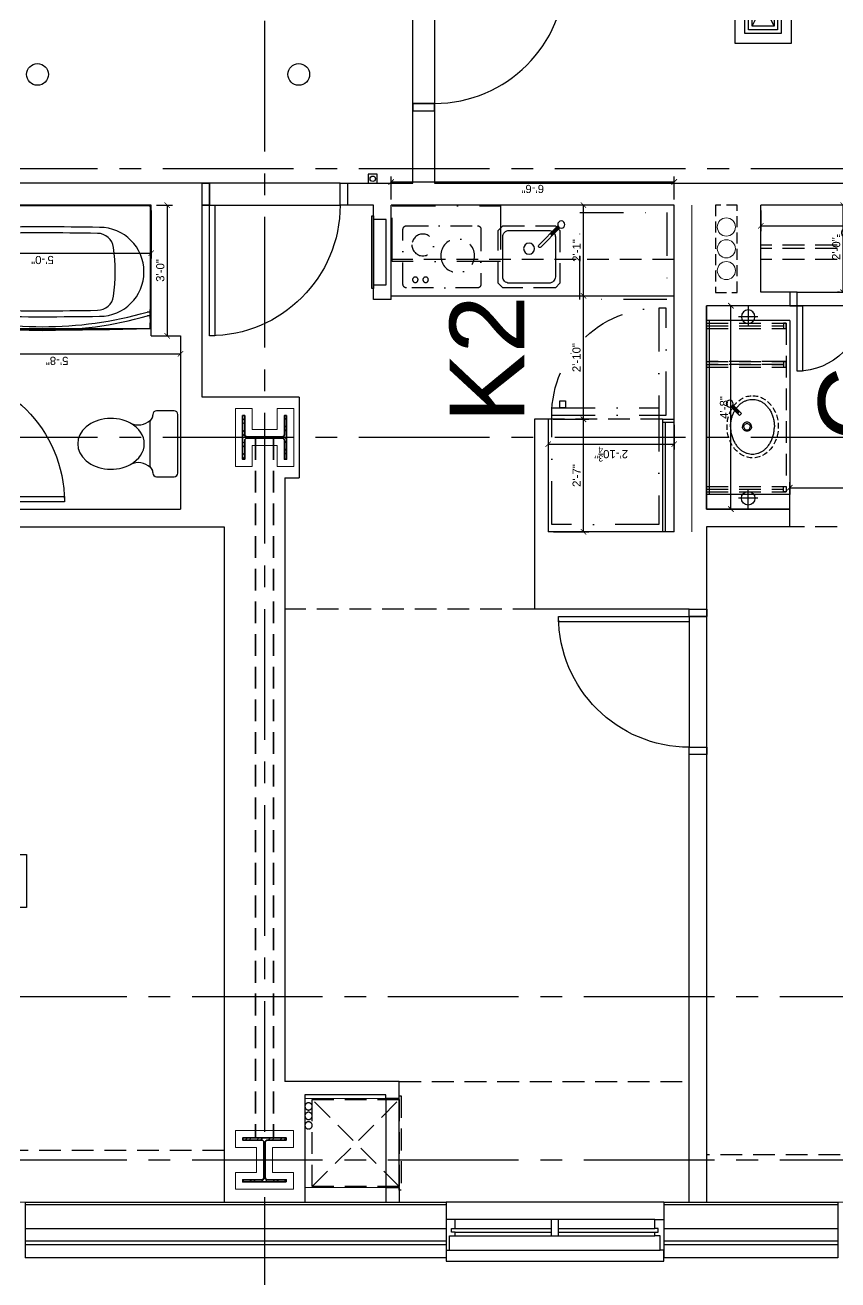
# Model space of a CAD drawing. Header units: inches. Extents: x 24000 to 28048, y 0 to 3165.
# Drawn here: x 27368 to 27592, y 811.2 to 1156.8 of the extents above; entities that cross this region are included whole.
import ezdxf
from ezdxf.enums import TextEntityAlignment as Align
from ezdxf.xclip import XClip

# ---------------------------------------------------------------- set-up
doc = ezdxf.new("R2010")
doc.units = ezdxf.units.IN
doc.header["$LTSCALE"] = 48
doc.header["$MEASUREMENT"] = 0
doc.header["$XCLIPFRAME"] = 0
for name, pattern in [('CENTER2', [1.125, 0.75, -0.125, 0.125, -0.125]), ('DASHDOT2', [0.5, 0.25, -0.125, 0, -0.125]), ('HIDDEN', [0.375, 0.25, -0.125]), ('HIDDEN2', [0.1875, 0.125, -0.0625])]:
    doc.linetypes.add(name, pattern=pattern)
for name, color, linetype in [('_0_Objects', 8, 'Continuous'), ('A-Clng Mtd Light Fixture', 8, 'Continuous'), ('A-Door', 8, 'Continuous'), ('A-Door-Head', 8, 'Continuous'), ('A-Eqpm', 8, 'Continuous'), ('A-Eqpm-NIC', 8, 'DASHDOT2'), ('A-Flor-Case', 8, 'Continuous'), ('A-Flor-Case-Hidden', 8, 'HIDDEN2'), ('A-Flor-Outline', 8, 'Continuous'), ('A-Flor-Ovhd', 8, 'HIDDEN2'), ('A-Flor-Pfix', 8, 'Continuous'), ('A-Flor-Soffit', 8, 'HIDDEN2'), ('A-Flor-Spcl', 8, 'Continuous'), ('A-Flor-Wall Mtd Fixture', 8, 'Continuous'), ('A-Glaz', 8, 'Continuous'), ('A-Glaz-Sill', 8, 'Continuous'), ('A-Grid(3-32)', 8, 'CENTER2'), ('A-HVAC', 8, 'HIDDEN2'), ('A-Tag-Rm(3-32)', 8, 'Continuous'), ('A-Wall-Full', 8, 'Continuous'), ('A-Wall-Hatch', 8, 'Continuous')]:
    doc.layers.add(name, color=color, linetype=linetype)
for name, color, linetype, lineweight in [('A-Detl-Hatch', 8, 'Continuous', 18), ('S-Detl-Hatch', 8, 'Continuous', 18), ('S-Detl-Wide', 8, 'Continuous', 35)]:
    doc.layers.add(name, color=color, linetype=linetype, lineweight=lineweight)
doc.layers.add('G-Anno-Nplt', color=8, linetype='Continuous', lineweight=18, plot=False)
doc.layers.add('G-Anno-View', color=8, linetype='Continuous', lineweight=18, plot=False)
doc.styles.add('G1DIM', font='arial.ttf')
doc.styles.get("Standard").update_dxf_attribs({"font": 'arial.ttf'})
doc.dimstyles.new('Aec-Arch-I-96', dxfattribs={"dimscale": 96, "dimtxt": 0.09375, "dimasz": 0.0625, "dimexe": 0.0625, "dimexo": 0.0625, "dimgap": 0.03125, "dimtad": 1, "dimdec": 3, "dimzin": 3, "dimdsep": 46, "dimlunit": 4, "dimtxsty": 'G1DIM', "dimblk": 'ARCHTICK', "dimcen": 0.09375, "dimclrd": 256, "dimclre": 256, "dimclrt": 256, "dimazin": 2, "dimtfac": 0.75, "dimtdec": 3, "dimtix": 1, "dimtmove": 2, "dimatfit": 2, "dimldrblk": 'OPEN90', "dimfxl": 0.0625, "dimtolj": 1, "dimtzin": 0, "dimarcsym": 0})

# ---------------------------------------------------------------- blocks, each defined once
blk = doc.blocks.new('EXTERIOR WINDOW')
at = {"layer": 'A-Glaz'}
for p, q in [((3829.83, -10349.67), (3856.33, -10349.67)), ((3829.83, -10350.67), (3856.33, -10350.67)), ((3858.33, -10349.67), (3884.83, -10349.67)), ((3858.33, -10350.67), (3884.83, -10350.67)), ((3829.83, -10351.67), (3884.83, -10351.67))]:
    blk.add_line(p, q, dxfattribs=at)
for points in [[(3829.83, -10349.67), (3829.83, -10347.17), (3827.33, -10347.17), (3827.33, -10355.67), (3828.33, -10355.67), (3828.33, -10351.67), (3829.83, -10351.67), (3829.83, -10350.67), (3828.83, -10350.67), (3828.83, -10349.67), (3829.83, -10349.67)], [(3884.83, -10349.67), (3884.83, -10347.17), (3887.33, -10347.17), (3887.33, -10355.67), (3886.33, -10355.67), (3886.33, -10351.67), (3884.83, -10351.67), (3884.83, -10350.67), (3885.83, -10350.67), (3885.83, -10349.67), (3884.83, -10349.67)]]:
    blk.add_lwpolyline(points, dxfattribs=at)
blk.add_lwpolyline([(3858.33, -10347.17), (3856.33, -10347.17), (3856.33, -10351.67), (3858.33, -10351.67)], close=True, dxfattribs=at)
at = {"layer": 'A-Glaz-Sill'}
for p, q in [((3887.33, -10342.42), (3827.33, -10342.42)), ((3884.83, -10347.17), (3829.83, -10347.17)), ((3828.33, -10355.67), (3886.33, -10355.67))]:
    blk.add_line(p, q, dxfattribs=at)
blk.add_lwpolyline([(3827.33, -10355.67), (3827.33, -10358.67), (3887.33, -10358.67), (3887.33, -10355.67)], dxfattribs=at)
blk = doc.blocks.new('4TH FLOOR CORE & SHELL')
at = {"layer": 'A-Wall-Full'}
for p, q in [((5352.5, -15209.36), (5352.5, -15224.73)), ((5352.5, -15209.38), (5468.5, -15209.38)), ((5468.5, -15209.38), (5468.5, -15224.75)), ((5528.5, -15209.38), (5528.5, -15224.75)), ((5528.5, -15209.38), (5576.5, -15209.38)), ((5576.5, -15209.38), (5576.5, -15224.75)), ((5468.5, -15224.75), (5352.5, -15224.75)), ((5576.5, -15224.75), (5528.5, -15224.75))]:
    blk.add_line(p, q, dxfattribs=at)
at = {"layer": 'A-Wall-Hatch'}
for p, q in [((5352.5, -15210), (5468.5, -15210)), ((5528.5, -15210), (5576.5, -15210)), ((5352.5, -15216.62), (5468.5, -15216.62)), ((5528.5, -15216.62), (5576.5, -15216.62)), ((5468.5, -15220.13), (5352.5, -15220.13)), ((5468.5, -15221.12), (5352.5, -15221.12)), ((5576.5, -15220.13), (5528.5, -15220.13)), ((5576.5, -15221.12), (5528.5, -15221.12))]:
    blk.add_line(p, q, dxfattribs=at)
blk.add_blockref('EXTERIOR WINDOW', (1641.17, -4866.95))
blk = doc.blocks.new('*U10')
at = {"layer": 'A-Detl-Hatch'}
h = blk.add_hatch(dxfattribs=at)
h.set_pattern_fill('ANSI32', color=256, scale=6, style=0)
h.set_pattern_definition([(45, (0, -6.06), (-1.591, 1.591), []), (45, (1.0607, -6.06), (-1.591, 1.591), [])])
edge = h.paths.add_edge_path()
edge.add_line((6, -12.12), (6, -11.515))
edge.add_line((6, -11.515), (0.795, -11.515))
edge.add_arc((0.795, -10.915), 0.6, 180, 270, ccw=False)
edge.add_line((0.195, -10.915), (0.195, -1.205))
edge.add_arc((0.795, -1.205), 0.6, 90, 180, ccw=False)
edge.add_line((0.795, -0.605), (6, -0.605))
edge.add_line((6, -0.605), (6, 0))
edge.add_line((6, 0), (-6, 0))
edge.add_line((-6, 0), (-6, -0.605))
edge.add_line((-6, -0.605), (-0.795, -0.605))
edge.add_arc((-0.795, -1.205), 0.6, 0, 90, ccw=False)
edge.add_line((-0.195, -1.205), (-0.195, -10.915))
edge.add_arc((-0.795, -10.915), 0.6, 270, 360, ccw=False)
edge.add_line((-0.795, -11.515), (-6, -11.515))
edge.add_line((-6, -11.515), (-6, -12.12))
edge.add_line((-6, -12.12), (6, -12.12))
at = {"linetype": 'ByBlock'}
blk.add_lwpolyline([(6, -12.12), (6, -11.515), (0.795, -11.515, -0.4142136), (0.195, -10.915), (0.195, -1.205, -0.4142136), (0.795, -0.605), (6, -0.605), (6, 0), (-6, 0), (-6, -0.605), (-0.795, -0.605, -0.4142136), (-0.195, -1.205), (-0.195, -10.915, -0.4142136), (-0.795, -11.515), (-6, -11.515), (-6, -12.12)], format="xyb", close=True, dxfattribs=at)
blk = doc.blocks.new('W12X65')
at = {"layer": 'S-Detl-Hatch'}
blk.add_lwpolyline([(13860.59, -7310.28), (13860.59, -7305.67), (13854.79, -7305.67), (13854.79, -7298.76), (13860.59, -7298.76), (13860.59, -7294.16), (13844.59, -7294.16), (13844.59, -7298.76), (13850.4, -7298.76), (13850.4, -7305.67), (13844.59, -7305.67), (13844.59, -7310.28)], close=True, dxfattribs=at)
at = {"layer": 'S-Detl-Wide'}
blk.add_blockref('*U10', (13852.59, -7296.16), dxfattribs=at)
blk = doc.blocks.new('4TH FLOOR - STRUCTURAL GRID')
at = {"layer": 'A-Grid(3-32)'}
for p, q in [((5418.5, -13426.01), (5418.5, -15409.77)), ((5912.5, -14924.75), (2104.5, -14924.75)), ((5912.5, -14998.75), (2104.5, -14998.75)), ((2104.5, -15152.75), (5912.5, -15152.75)), ((2104.5, -15197.75), (5912.5, -15197.75))]:
    blk.add_line(p, q, dxfattribs=at)
at = {"layer": 'S-Detl-Wide', "linetype": 'HIDDEN2'}
for p, q in [((5416, -14998.94), (5416, -15191.69)), ((5421, -14998.94), (5421, -15191.69))]:
    blk.add_line(p, q, dxfattribs=at)
at = {"rotation": 90}
blk.add_blockref('W12X65', (-1883.72, -28851.34), dxfattribs=at)
blk.add_blockref('W12X65', (-8434.1, -7895.53))
blk = doc.blocks.new('36in door')
blk.add_lwpolyline([(-1.5, -36), (0, -36), (0, 0), (-1.5, 0)], close=True)
blk.add_arc((0, 0), 36, 180, 270)
blk = doc.blocks.new('HVAC UNIT NICHE')
at = {"layer": 'A-Door-Head'}
blk.add_lwpolyline([(4, 0), (28.5, 0), (28.5, -3.75), (4, -3.75)], close=True, dxfattribs=at)
at = {"layer": 'A-HVAC'}
for p, q in [((4.25, 0), (28.25, -24)), ((4.25, -24), (28.25, 0))]:
    blk.add_line(p, q, dxfattribs=at)
for points in [[(3.25, 0), (29.25, 0), (29.25, 0.5), (3.25, 0.5)], [(4.25, -24), (28.25, -24), (28.25, 0), (4.25, 0)]]:
    blk.add_lwpolyline(points, close=True, dxfattribs=at)
for centre in [(21.13, -25), (23.75, -25), (26.36, -25)]:
    blk.add_circle(centre, 1, dxfattribs=at)
at = {"layer": 'A-Wall-Full'}
for p, q in [((4, 0), (0, 0)), ((4, -3.75), (4, 0)), ((28.5, 0), (33.25, 0)), ((28.5, -3.75), (28.5, 0)), ((33.25, 0), (33.25, -26)), ((4, -3.75), (0, -3.75)), ((28.5, -3.75), (29.5, -3.75)), ((29.5, -3.75), (29.5, -26))]:
    blk.add_line(p, q, dxfattribs=at)
at = {"layer": 'G-Anno-Nplt'}
blk.add_lwpolyline([(4, 0), (4, -26), (28.5, -26), (28.5, 0)], close=True, dxfattribs=at)
blk = doc.blocks.new('refrigerator')
blk.add_line((-30.125, 0), (-30.125, -29.5))
for points in [[(-32.125, -29.5), (0, -29.5), (0, 0), (-32.125, 0)], [(-34.125, -3.75), (-32.125, -3.75), (-32.125, -2.25), (-34.125, -2.25)], [(-59.625, -31.5), (-59.625, -29.5), (-30.125, -29.5), (-30.125, -31.5)]]:
    blk.add_lwpolyline(points, close=True)
blk.add_arc((-30.125, -29.5), 29.5, 90, 183.88744)
blk = doc.blocks.new('kitchen faucet')
for p, q in [((0.93, 0.38), (8.38, 0.38)), ((1, 0.12), (4, 0.12)), ((4, -0.12), (4, 0.12)), ((0.93, -0.38), (8.38, -0.38)), ((1, -0.12), (4, -0.12))]:
    blk.add_line(p, q)
blk.add_circle((0, 0), 1)
blk.add_arc((8.38, 0), 0.375, 270, 90)
blk = doc.blocks.new('kitchen sink')
blk.add_lwpolyline([(-14.94, -6.97, 0.143329), (-14, -7.25), (-3, -7.25, 0.414214), (-1.25, -5.5), (-1.25, 5.5, 0.414214), (-3, 7.25), (-14, 7.25, 0.414214), (-15.75, 5.5), (-15.75, -5.5, 0.143329), (-15.47, -6.44, 0.143329)], format="xyb")
blk.add_circle((-10.75, 0), 1.5)
at = {"layer": 'A-Flor-Case-Hidden'}
for p, q in [((-15.75, 8.5), (-17, 7.25)), ((-1.25, 8.5), (0, 7.25)), ((-16.64, -7.61), (-17, -7.25)), ((-15.75, -8.5), (-16.11, -8.14)), ((-1.25, -8.5), (0, -7.25))]:
    blk.add_line(p, q, dxfattribs=at)
for points in [[(-17, 7.25), (-17, -7.25)], [(-1.25, 8.5), (-15.75, 8.5)], [(0, -7.25), (0, 7.25)], [(-15.75, -8.5), (-1.25, -8.5)]]:
    blk.add_lwpolyline(points, dxfattribs=at)
at = {"rotation": 45.00000000000001}
blk.add_blockref('kitchen faucet', (-17.38, -8.88), dxfattribs=at)
blk = doc.blocks.new('cooktop')
at = {"ltscale": 0.5}
blk.add_lwpolyline([(-7.56, -21.5), (7.56, -21.5, 0.414214), (8.56, -20.5), (8.56, -1, 0.414214), (7.56, 0), (-7.56, 0, 0.414214), (-8.56, -1), (-8.56, -20.5, 0.414214)], format="xyb", close=True, dxfattribs=at)
for centre, radius in [((-3.27, -5.47), 3), ((6.32, -3.4), 0.75), ((6.32, -6.24), 0.75), ((-0.31, -15.05), 4.66)]:
    blk.add_circle(centre, radius, dxfattribs=at)
blk = doc.blocks.new('_ArchTick')
at = {"linetype": 'ByBlock', "const_width": 0.15}
blk.add_lwpolyline([(-0.5, -0.5), (0.5, 0.5)], dxfattribs=at)
blk = doc.blocks.new('*D115')
at = {"layer": 'Defpoints', "transparency": 16777216}
for p in [(-90, 34.75), (-59, 34.87), (-59, 25.02)]:
    blk.add_point(p, dxfattribs=at)
at = {"layer": 'G-Anno-Nplt', "lineweight": -2, "transparency": 16777216}
for p, q in [((-90, 33.25), (-90, 23.52)), ((-59, 33.37), (-59, 23.52)), ((-90, 25.02), (-59, 25.02))]:
    blk.add_line(p, q, dxfattribs=at)
at = {"layer": 'G-Anno-Nplt', "lineweight": -2, "transparency": 16777216, "xscale": 1.5, "yscale": 1.5, "zscale": 1.5, "rotation": 180}
blk.add_blockref('_ArchTick', (-90, 25.02), dxfattribs=at)
at = {"layer": 'G-Anno-Nplt', "lineweight": -2, "transparency": 16777216, "xscale": 1.5, "yscale": 1.5, "zscale": 1.5}
blk.add_blockref('_ArchTick', (-59, 25.02), dxfattribs=at)
at = {"layer": 'G-Anno-Nplt', "transparency": 16777216, "insert": (-74.5, 26.9), "char_height": 2.25, "attachment_point": 5, "style": 'G1DIM'}
blk.add_mtext('\\A1;2\'-7"', dxfattribs=at)
blk = doc.blocks.new('_Open90')
at = {"linetype": 'ByBlock', "lineweight": -2}
for p, q in [((0, 0), (-1, 0)), ((-0.5, 0.5), (0, 0)), ((0, 0), (-0.5, -0.5))]:
    blk.add_line(p, q, dxfattribs=at)
blk = doc.blocks.new('*D116')
at = {"layer": 'Defpoints', "transparency": 16777216}
for p in [(-59, 34.75), (-25, 34.75), (-25, 25.02)]:
    blk.add_point(p, dxfattribs=at)
at = {"layer": 'G-Anno-Nplt', "lineweight": -2, "transparency": 16777216}
for p, q in [((-59, 33.25), (-59, 23.52)), ((-25, 33.25), (-25, 23.52)), ((-59, 25.02), (-25, 25.02))]:
    blk.add_line(p, q, dxfattribs=at)
at = {"layer": 'G-Anno-Nplt', "lineweight": -2, "transparency": 16777216, "xscale": 1.5, "yscale": 1.5, "zscale": 1.5, "rotation": 180}
blk.add_blockref('_ArchTick', (-59, 25.02), dxfattribs=at)
at = {"layer": 'G-Anno-Nplt', "lineweight": -2, "transparency": 16777216, "xscale": 1.5, "yscale": 1.5, "zscale": 1.5}
blk.add_blockref('_ArchTick', (-25, 25.02), dxfattribs=at)
at = {"layer": 'G-Anno-Nplt', "transparency": 16777216, "insert": (-42, 26.92), "char_height": 2.25, "attachment_point": 5, "style": 'G1DIM'}
blk.add_mtext('\\A1;2\'-10"', dxfattribs=at)
blk = doc.blocks.new('*D117')
at = {"layer": 'Defpoints', "transparency": 16777216}
for p in [(-59, 34.75), (-65.84, 0), (-59, 0)]:
    blk.add_point(p, dxfattribs=at)
at = {"layer": 'G-Anno-Nplt', "lineweight": -2, "transparency": 16777216}
for p, q in [((-60.5, 34.75), (-67.34, 34.75)), ((-65.84, 34.75), (-65.84, 0)), ((-60.5, 0), (-67.34, 0))]:
    blk.add_line(p, q, dxfattribs=at)
at = {"layer": 'G-Anno-Nplt', "lineweight": -2, "transparency": 16777216, "xscale": 1.5, "yscale": 1.5, "zscale": 1.5}
for p, rotation in [((-65.84, 34.75), 90), ((-65.84, 0), 270)]:
    blk.add_blockref('_ArchTick', p, dxfattribs=dict(at, rotation=rotation))
at = {"layer": 'G-Anno-Nplt', "transparency": 16777216, "insert": (-68.6, 17.37), "char_height": 2.25, "attachment_point": 5, "rotation": 90, "style": 'G1DIM'}
blk.add_mtext('\\A1;2\'-10{\\H0.750000x;\\S3/4;}"', dxfattribs=at)
blk = doc.blocks.new('*D118')
at = {"layer": 'Defpoints', "transparency": 16777216}
for p in [(-25, 25.02), (0, 25.02), (0, 25.02)]:
    blk.add_point(p, dxfattribs=at)
at = {"layer": 'G-Anno-Nplt', "lineweight": -2, "transparency": 16777216}
blk.add_line((-25, 25.02), (0, 25.02), dxfattribs=at)
at = {"layer": 'G-Anno-Nplt', "lineweight": -2, "transparency": 16777216, "xscale": 1.5, "yscale": 1.5, "zscale": 1.5, "rotation": 180}
blk.add_blockref('_ArchTick', (-25, 25.02), dxfattribs=at)
at = {"layer": 'G-Anno-Nplt', "lineweight": -2, "transparency": 16777216, "xscale": 1.5, "yscale": 1.5, "zscale": 1.5}
blk.add_blockref('_ArchTick', (0, 25.02), dxfattribs=at)
at = {"layer": 'G-Anno-Nplt', "transparency": 16777216, "insert": (-12.5, 26.9), "char_height": 2.25, "attachment_point": 5, "style": 'G1DIM'}
blk.add_mtext('\\A1;2\'-1"', dxfattribs=at)
blk = doc.blocks.new('*D119')
at = {"layer": 'Defpoints', "transparency": 16777216}
for p in [(0, 78), (0, 0), (6.36, 0)]:
    blk.add_point(p, dxfattribs=at)
at = {"layer": 'G-Anno-Nplt', "lineweight": -2, "transparency": 16777216}
for p, q in [((1.5, 78), (7.86, 78)), ((6.36, 78), (6.36, 0)), ((1.5, 0), (7.86, 0))]:
    blk.add_line(p, q, dxfattribs=at)
at = {"layer": 'G-Anno-Nplt', "lineweight": -2, "transparency": 16777216, "xscale": 1.5, "yscale": 1.5, "zscale": 1.5}
for p, rotation in [((6.36, 78), 90), ((6.36, 0), 270)]:
    blk.add_blockref('_ArchTick', p, dxfattribs=dict(at, rotation=rotation))
at = {"layer": 'G-Anno-Nplt', "transparency": 16777216, "insert": (4.46, 39), "char_height": 2.25, "attachment_point": 5, "rotation": 90, "style": 'G1DIM'}
blk.add_mtext('\\A1;6\'-6"', dxfattribs=at)
blk = doc.blocks.new('shower head')
for p, q in [((0.5, 0.25), (4.48, 0.25)), ((6.04, 1.5), (4.5, 1.5)), ((0.5, -0.25), (4.48, -0.25)), ((6.02, -1.5), (4.49, -1.5))]:
    blk.add_line(p, q)
blk.add_lwpolyline([(0, -1.12), (0.5, -1.12), (0.5, 1.12), (0, 1.12)], close=True)
at = {"extrusion": (0, 0, -1)}
for centre, start_param, end_param in [((4.5, 0), 4.878708, 10.826996), ((6.02, 0), 6.265998, 9.430839)]:
    blk.add_ellipse(centre, major_axis=(0, 1.5), ratio=0.483735, start_param=start_param, end_param=end_param, dxfattribs=at)
blk.add_open_spline([(4.48, 0.25), (4.49, 0.2), (4.49, 0.16), (4.49, 0.11), (4.5, 0.04), (4.5, -0.04), (4.49, -0.11), (4.49, -0.16), (4.49, -0.21), (4.48, -0.25)], degree=3, knots=[7.6339989, 7.6339989, 7.6339989, 7.6339989, 7.7552894, 7.7552894, 7.7552894, 7.9540134, 7.9540134, 7.9540134, 8.074038, 8.074038, 8.074038, 8.074038])
blk = doc.blocks.new('shower curtain rod')
for p, q in [((-59.75, 0), (-60, 0)), ((-59.75, -2.5), (-59.75, 0)), ((-0.25, 0), (0, 0)), ((-0.25, -2.5), (-0.25, 0)), ((-59.75, -2.5), (-60, -2.5)), ((-59.75, -0.75), (-58.86, -0.75)), ((-59.75, -1.75), (-59, -1.75)), ((-0.25, -0.75), (-1.14, -0.75)), ((-0.25, -1.75), (-1, -1.75)), ((-0.25, -2.5), (0, -2.5))]:
    blk.add_line(p, q)
for centre, radius, start, end in [((-30, 101.37), 107.12, 254.2934, 285.7066), ((-30, 101.34), 106.09, 254.2167, 285.7833)]:
    blk.add_arc(centre, radius, start, end)
blk = doc.blocks.new('tub plan')
for p, q in [((0.12, -32.25), (0.12, -0.31)), ((59.44, -0.12), (0.31, -0.12)), ((59.63, -32.25), (59.63, -0.31)), ((2.25, -16.5), (2.25, -20)), ((-0.07, -33.87), (59.81, -33.87)), ((0.19, -33.86), (0.19, -32.36)), ((59.56, -33.86), (59.56, -32.36))]:
    blk.add_line(p, q)
blk.add_circle((7.62, -18.25), 1.09)
for centre, radius, start, end in [((0.31, -0.31), 0.188, 90, 180), ((59.44, -0.31), 0.188, 0, 90), ((14.37, -18.25), 12.25, 90, 171.7868), ((30, -982.48), 976.6, 89.08325, 90.91675), ((45.62, -18.25), 12.25, 270, 90), ((14.5, -18.25), 10.59, 90, 180), ((29.77, -940.73), 933.2, 89.06218, 90.93782), ((45.05, -12.16), 4.5, 8.0478, 90), ((1.97, -18.25), 48, 351.9522, 8.0478), ((14.37, -18.25), 12.25, 188.2132, 270), ((14.5, -18.25), 10.59, 180, 270), ((45.05, -24.34), 4.5, 270, 351.9522), ((30, 945.98), 976.6, 269.08325, 270.91675), ((29.77, 904.23), 933.2, 269.06218, 270.93782), ((0.25, -32.25), 0.13, 180, 241.143), ((0.25, -33.69), 0.13, 246.6399, 270), ((29.87, 1136.13), 1170.38, 268.54955, 271.45045), ((59.5, -32.25), 0.13, 298.857, 0), ((59.81, -33.81), 0.06, 270, 0)]:
    blk.add_arc(centre, radius, start, end)
at = {"layer": 'A-Flor-Pfix'}
blk.add_blockref('shower head', (-0.07, -18.25), dxfattribs=at)
at = {"layer": 'A-Flor-Spcl'}
blk.add_blockref('shower curtain rod', (59.87, -28.62), dxfattribs=at)
blk = doc.blocks.new('Toiliet American Std Cadet Pro')
for p, q in [((0, 8.06), (0, -8.06)), ((5.84, 9.06), (1, 9.06)), ((6.84, 7.9), (6.84, 8.06)), ((7.53, 6.52), (7, 7.36)), ((7.69, -5.98), (7.69, 5.98)), ((7, -7.36), (7.53, -6.52)), ((1, -9.06), (5.84, -9.06)), ((6.84, -8.06), (6.84, -7.9))]:
    blk.add_line(p, q)
for centre, radius, start, end in [((1, 8.06), 1, 90, 180), ((5.84, 8.06), 1, 0, 90), ((7.84, 7.9), 1, 180, 212.4157), ((6.69, 5.98), 1, 0, 32.4157), ((10.89, 10.1), 4.91, 226.8784, 295.5831), ((10.89, -10.1), 4.91, 64.417, 133.1217), ((6.69, -5.98), 1, 327.5844, 0), ((1, -8.06), 1, 180, 270), ((5.84, -8.06), 1, 270, 0), ((7.84, -7.9), 1, 147.5844, 180)]:
    blk.add_arc(centre, radius, start, end)
for start_param, end_param in [(4.086017, 8.480354), (2.197169, 4.086017)]:
    blk.add_ellipse((18.39, 0), major_axis=(9.17, 0), ratio=0.762999, start_param=start_param, end_param=end_param)
blk = doc.blocks.new('wall sconce')
for p, q in [((-1, 0), (4.625, 0)), ((2, -2.625), (2, 2.625))]:
    blk.add_line(p, q)
blk.add_circle((2, 0), 1.875)
blk = doc.blocks.new('sink1915rear')
for p, q in [((-6, -4.54), (-3.61, -6.94)), ((-5.78, -4.41), (-3.96, -6.23)), ((-5.6, -4.24), (-3.78, -6.05)), ((-5.47, -4.01), (-3.08, -6.41)), ((-3.96, -6.23), (-3.78, -6.05)), ((-3.61, -6.94), (-3.08, -6.41))]:
    blk.add_line(p, q)
blk.add_circle((-6.35, -3.67), 0.938)
for points, knots in [([(-5.07, -5.48), (-5.16, -5.54), (-5.5, -5.8), (-6.03, -6.29), (-6.6, -6.99), (-7.03, -7.71), (-7.32, -8.45), (-7.5, -9.2), (-7.56, -9.95), (-7.5, -10.7), (-7.32, -11.45), (-7.03, -12.19), (-6.6, -12.91), (-6.03, -13.61), (-5.33, -14.26), (-4.48, -14.84), (-3.5, -15.33), (-2.41, -15.7), (-1.23, -15.95), (-0.41, -15.98), (0, -15.99)], [5.387657, 5.387657, 5.387657, 5.387657, 5.72094, 6.671915, 7.55893, 8.391939, 9.182354, 9.943851, 10.690053, 11.436458, 12.198524, 12.989815, 13.823917, 14.712127, 15.664288, 16.687236, 17.780855, 18.938437, 20.147416, 21.38303, 21.38303, 21.38303, 21.38303]), ([(0, -3.91), (-0.41, -3.93), (-1.23, -3.96), (-2.41, -4.2), (-3.48, -4.57), (-4.13, -4.89), (-4.43, -5.06)], [0, 0, 0, 0, 1.238365, 2.448444, 3.606048, 4.621257, 4.621257, 4.621257, 4.621257])]:
    blk.add_open_spline(points, degree=3, knots=knots)
for points in [[(0, -3.91), (1.24, -3.99), (2.42, -4.23), (3.52, -4.61), (4.49, -5.1), (5.33, -5.68), (6.03, -6.32), (6.59, -7.01), (7.01, -7.73), (7.31, -8.46), (7.48, -9.21), (7.54, -9.95), (7.48, -10.69), (7.31, -11.44), (7.01, -12.17), (6.59, -12.89), (6.03, -13.58), (5.33, -14.22), (4.49, -14.81), (3.51, -15.3), (2.42, -15.67), (1.23, -15.91), (0, -15.99)], [(0, -9.7), (-0.48, -9.61), (-0.88, -9.34), (-1.15, -8.93), (-1.25, -8.45), (-1.15, -7.97), (-0.88, -7.57), (-0.48, -7.3), (0, -7.2)], [(0, -7.58), (-0.33, -7.64), (-0.62, -7.83), (-0.81, -8.12), (-0.87, -8.45), (-0.81, -8.79), (-0.62, -9.07), (-0.33, -9.26), (0, -9.33)], [(0, -9.7), (0.48, -9.61), (0.88, -9.34), (1.15, -8.93), (1.25, -8.45), (1.15, -7.97), (0.88, -7.57), (0.48, -7.3), (0, -7.2)], [(0, -7.58), (0.33, -7.64), (0.62, -7.83), (0.81, -8.12), (0.88, -8.45), (0.81, -8.79), (0.62, -9.07), (0.33, -9.26), (0, -9.33)]]:
    blk.add_spline(points, degree=3)
at = {"layer": 'A-Flor-Case-Hidden', "linetype": 'HIDDEN2', "ltscale": 0.25, "extrusion": (0, 0, -1)}
blk.add_ellipse((0, -10.01), major_axis=(-8.56, 0), ratio=0.824818, dxfattribs=at)
blk = doc.blocks.new('41in Std Vanity')
at = {"layer": 'A-Flor-Case'}
for p, q in [((23, 52), (0, 52)), ((0.75, 4), (0.75, 52)), ((23, 4), (23, 52)), ((23, 4), (0, 4))]:
    blk.add_line(p, q, dxfattribs=at)
at = {"layer": 'A-Flor-Case-Hidden'}
for p, q in [((0, 51.25), (22, 51.25)), ((0, 50.5), (21.25, 50.5)), ((0, 49.75), (21.25, 49.75)), ((22, 4.75), (22, 51.125)), ((0, 16.875), (21.25, 16.875)), ((0, 16.125), (21.25, 16.125)), ((0, 15.375), (22, 15.375)), ((21.25, 16.125), (0.75, 16.125)), ((21.25, 15.375), (0.75, 15.375)), ((0, 6.25), (21.25, 6.25)), ((0, 5.5), (21.25, 5.5)), ((0, 4.75), (22, 4.75))]:
    blk.add_line(p, q, dxfattribs=at)
for points in [[(21.25, 49.75), (22, 49.75), (22, 51.25), (21.25, 51.25)], [(21.25, 16.875), (22, 16.875), (22, 15.375), (21.25, 15.375)], [(21.25, 6.25), (22, 6.25), (22, 4.75), (21.25, 4.75)]]:
    blk.add_lwpolyline(points, close=True, dxfattribs=at)
at = {"layer": 'A-Wall-Full'}
for p, q in [((0, 0), (0, 56)), ((0, 56), (23, 56)), ((23, 0), (0, 0))]:
    blk.add_line(p, q, dxfattribs=at)
at = {"layer": 'A-Flor-Pfix', "rotation": 90}
blk.add_blockref('sink1915rear', (2.736, 33.312), dxfattribs=at)
at = {"layer": 'A-Flor-Wall Mtd Fixture', "xscale": -1, "rotation": 90}
blk.add_blockref('wall sconce', (11.5, 55), dxfattribs=at)
at = {"layer": 'A-Flor-Wall Mtd Fixture', "rotation": 90}
blk.add_blockref('wall sconce', (11.5, 1), dxfattribs=at)
blk = doc.blocks.new('*D83')
at = {"layer": 'Defpoints', "transparency": 16777216}
for p in [(4.88, 128.67), (60.88, 129.13), (60.88, 129.13)]:
    blk.add_point(p, dxfattribs=at)
at = {"layer": 'G-Anno-Nplt', "lineweight": -2, "transparency": 16777216}
for p, q in [((4.88, 130.17), (4.88, 130.63)), ((4.88, 129.13), (60.88, 129.13))]:
    blk.add_line(p, q, dxfattribs=at)
at = {"layer": 'G-Anno-Nplt', "lineweight": -2, "transparency": 16777216, "xscale": 1.5, "yscale": 1.5, "zscale": 1.5, "rotation": 180}
blk.add_blockref('_ArchTick', (4.88, 129.13), dxfattribs=at)
at = {"layer": 'G-Anno-Nplt', "lineweight": -2, "transparency": 16777216, "xscale": 1.5, "yscale": 1.5, "zscale": 1.5}
blk.add_blockref('_ArchTick', (60.88, 129.13), dxfattribs=at)
at = {"layer": 'G-Anno-Nplt', "transparency": 16777216, "insert": (32.88, 131.03), "char_height": 2.25, "attachment_point": 5, "style": 'G1DIM'}
blk.add_mtext('\\A1;4\'-8"', dxfattribs=at)
blk = doc.blocks.new('*D84')
at = {"layer": 'Defpoints', "transparency": 16777216}
for p in [(0, 112.88), (0, 72.88), (10.78, 72.88)]:
    blk.add_point(p, dxfattribs=at)
at = {"layer": 'G-Anno-Nplt', "lineweight": -2, "transparency": 16777216}
for p, q in [((1.5, 112.88), (12.28, 112.88)), ((10.78, 112.88), (10.78, 72.88)), ((1.5, 72.88), (12.28, 72.88))]:
    blk.add_line(p, q, dxfattribs=at)
at = {"layer": 'G-Anno-Nplt', "lineweight": -2, "transparency": 16777216, "xscale": 1.5, "yscale": 1.5, "zscale": 1.5}
for p, rotation in [((10.78, 112.88), 90), ((10.78, 72.88), 270)]:
    blk.add_blockref('_ArchTick', p, dxfattribs=dict(at, rotation=rotation))
at = {"layer": 'G-Anno-Nplt', "transparency": 16777216, "insert": (8.88, 92.88), "char_height": 2.25, "attachment_point": 5, "rotation": 90, "style": 'G1DIM'}
blk.add_mtext('\\A1;3\'-4"', dxfattribs=at)
blk = doc.blocks.new('*D85')
at = {"layer": 'Defpoints', "transparency": 16777216}
for p in [(47.64, 68), (47.64, 0), (47.64, 0)]:
    blk.add_point(p, dxfattribs=at)
at = {"layer": 'G-Anno-Nplt', "lineweight": -2, "transparency": 16777216}
blk.add_line((47.64, 68), (47.64, 0), dxfattribs=at)
at = {"layer": 'G-Anno-Nplt', "lineweight": -2, "transparency": 16777216, "xscale": 1.5, "yscale": 1.5, "zscale": 1.5}
for p, rotation in [((47.64, 68), 90), ((47.64, 0), 270)]:
    blk.add_blockref('_ArchTick', p, dxfattribs=dict(at, rotation=rotation))
at = {"layer": 'G-Anno-Nplt', "transparency": 16777216, "insert": (45.74, 34), "char_height": 2.25, "attachment_point": 5, "rotation": 90, "style": 'G1DIM'}
blk.add_mtext('\\A1;5\'-8"', dxfattribs=at)
blk = doc.blocks.new('*D86')
at = {"layer": 'Defpoints', "transparency": 16777216}
for p in [(52.62, 7.98), (88.62, 8.06), (52.62, 3.66)]:
    blk.add_point(p, dxfattribs=at)
at = {"layer": 'G-Anno-Nplt', "lineweight": -2, "transparency": 16777216}
for p, q in [((52.62, 6.48), (52.62, 2.16)), ((88.62, 3.66), (52.62, 3.66)), ((88.62, 6.56), (88.62, 2.16))]:
    blk.add_line(p, q, dxfattribs=at)
at = {"layer": 'G-Anno-Nplt', "lineweight": -2, "transparency": 16777216, "xscale": 1.5, "yscale": 1.5, "zscale": 1.5, "rotation": 180}
blk.add_blockref('_ArchTick', (52.62, 3.66), dxfattribs=at)
at = {"layer": 'G-Anno-Nplt', "lineweight": -2, "transparency": 16777216, "xscale": 1.5, "yscale": 1.5, "zscale": 1.5}
blk.add_blockref('_ArchTick', (88.62, 3.66), dxfattribs=at)
at = {"layer": 'G-Anno-Nplt', "transparency": 16777216, "insert": (70.62, 5.56), "char_height": 2.25, "attachment_point": 5, "style": 'G1DIM'}
blk.add_mtext('\\A1;3\'-0"', dxfattribs=at)
blk = doc.blocks.new('*D87')
at = {"layer": 'Defpoints', "transparency": 16777216}
for p in [(88.62, 68), (75.42, 8.06), (88.62, 8.06)]:
    blk.add_point(p, dxfattribs=at)
at = {"layer": 'G-Anno-Nplt', "lineweight": -2, "transparency": 16777216}
for p, q in [((87.12, 68), (73.92, 68)), ((75.42, 68), (75.42, 8.06)), ((87.12, 8.06), (73.92, 8.06))]:
    blk.add_line(p, q, dxfattribs=at)
at = {"layer": 'G-Anno-Nplt', "lineweight": -2, "transparency": 16777216, "xscale": 1.5, "yscale": 1.5, "zscale": 1.5}
for p, rotation in [((75.42, 68), 90), ((75.42, 8.06), 270)]:
    blk.add_blockref('_ArchTick', p, dxfattribs=dict(at, rotation=rotation))
at = {"layer": 'G-Anno-Nplt', "transparency": 16777216, "insert": (73.52, 38.03), "char_height": 2.25, "attachment_point": 5, "rotation": 90, "style": 'G1DIM'}
blk.add_mtext('\\A1;5\'-0"', dxfattribs=at)
blk = doc.blocks.new('*D90')
at = {"layer": 'Defpoints', "transparency": 16777216}
for p in [(27.75, -37.67), (3.75, -38.13), (27.75, -38.13)]:
    blk.add_point(p, dxfattribs=at)
at = {"layer": 'G-Anno-Nplt', "lineweight": -2, "transparency": 16777216}
for p, q in [((3.75, -36.63), (3.75, -36.17)), ((3.75, -37.67), (27.75, -37.67)), ((27.75, -36.63), (27.75, -36.17))]:
    blk.add_line(p, q, dxfattribs=at)
at = {"layer": 'G-Anno-Nplt', "lineweight": -2, "transparency": 16777216, "xscale": 1.5, "yscale": 1.5, "zscale": 1.5, "rotation": 180}
blk.add_blockref('_ArchTick', (3.75, -37.67), dxfattribs=at)
at = {"layer": 'G-Anno-Nplt', "lineweight": -2, "transparency": 16777216, "xscale": 1.5, "yscale": 1.5, "zscale": 1.5}
blk.add_blockref('_ArchTick', (27.75, -37.67), dxfattribs=at)
at = {"layer": 'G-Anno-Nplt', "transparency": 16777216, "insert": (15.75, -35.77), "char_height": 2.25, "attachment_point": 5, "style": 'G1DIM'}
blk.add_mtext('\\A1;2\'-0"', dxfattribs=at)
blk = doc.blocks.new('*D91')
at = {"layer": 'Defpoints', "transparency": 16777216}
for p in [(27.75, -15), (22.03, -63), (27.75, -63)]:
    blk.add_point(p, dxfattribs=at)
at = {"layer": 'G-Anno-Nplt', "lineweight": -2, "transparency": 16777216}
for p, q in [((26.25, -15), (20.53, -15)), ((22.03, -15), (22.03, -63)), ((26.25, -63), (20.53, -63))]:
    blk.add_line(p, q, dxfattribs=at)
at = {"layer": 'G-Anno-Nplt', "lineweight": -2, "transparency": 16777216, "xscale": 1.5, "yscale": 1.5, "zscale": 1.5}
for p, rotation in [((22.03, -15), 90), ((22.03, -63), 270)]:
    blk.add_blockref('_ArchTick', p, dxfattribs=dict(at, rotation=rotation))
at = {"layer": 'G-Anno-Nplt', "transparency": 16777216, "insert": (20.14, -39), "char_height": 2.25, "attachment_point": 5, "rotation": 90, "style": 'G1DIM'}
blk.add_mtext('\\A1;4\'-0"', dxfattribs=at)
blk = doc.blocks.new('18in door')
blk.add_lwpolyline([(0, 0), (1.5, 0), (1.5, 18), (0, 18)], close=True)
blk.add_arc((0, 0), 18, 0, 90)
blk = doc.blocks.new('Plumbing Chase')
at = {"layer": 'A-Flor-Outline', "linetype": 'HIDDEN2', "ltscale": 0.5}
blk.add_lwpolyline([(0.625, 0), (6.625, 0), (6.625, 24), (0.625, 24)], close=True, dxfattribs=at)
at = {"layer": 'G-Anno-Nplt'}
for centre in [(3.625, 18), (3.625, 12), (3.625, 6)]:
    blk.add_circle(centre, 2.5, dxfattribs=at)
blk = doc.blocks.new('Rm Tag')
blk.add_lwpolyline([(-0.2124, 0.0759), (0.2124, 0.0759), (0.2124, -0.0759), (-0.2124, -0.0759)], close=True)
for p in [(0, 0.2858), (0, 0.1493), (0, 0)]:
    blk.add_attdef('XXX', text='', height=0.0938).set_placement(p, align=Align.MIDDLE_CENTER)
blk = doc.blocks.new('Single 12x6 HVAC Shaft')
at = {"layer": 'A-Flor-Outline'}
blk.add_lwpolyline([(3.75, 17.75), (11.75, 17.75), (11.75, 3.75), (3.75, 3.75)], close=True, dxfattribs=at)
at = {"layer": 'A-HVAC'}
for p, q in [((4.75, 16.75), (10.75, 4.75)), ((4.75, 4.75), (10.75, 16.75))]:
    blk.add_line(p, q, dxfattribs=at)
blk.add_lwpolyline([(4.75, 16.75), (10.75, 16.75), (10.75, 4.75), (4.75, 4.75)], close=True, dxfattribs=at)
at = {"layer": 'A-Wall-Full'}
for points in [[(0, 21.5), (15.5, 21.5), (15.5, 0), (0, 0)], [(2.75, 18.75), (12.75, 18.75), (12.75, 2.75), (2.75, 2.75)]]:
    blk.add_lwpolyline(points, close=True, dxfattribs=at)
blk = doc.blocks.new('storage 4')
at = {"layer": 'A-Door'}
blk.add_lwpolyline([(50.82, -40), (56.82, -40), (56.82, -38), (50.82, -38)], close=True, dxfattribs=at)
at = {"layer": 'A-Door-Head'}
blk.add_lwpolyline([(50.82, -2), (56.82, -2), (56.82, -38), (50.82, -38)], close=True, dxfattribs=at)
at = {"layer": 'A-Wall-Full'}
for p, q in [((50.82, -38), (56.82, -38)), ((50.82, -60), (50.82, -38)), ((56.82, -38), (56.82, -60))]:
    blk.add_line(p, q, dxfattribs=at)
blk.add_blockref('Single 12x6 HVAC Shaft', (139.64, -21.5))
at = {"layer": 'A-Door', "rotation": 90}
blk.add_blockref('36in door', (56.82, -2), dxfattribs=at)
blk = doc.blocks.new('door sign light')
at = {"layer": 'A-Flor-Wall Mtd Fixture'}
blk.add_lwpolyline([(-1.25, -2.5), (1.25, -2.5), (1.25, 0), (-1.25, 0)], close=True, dxfattribs=at)
blk.add_circle((0, -1.25), 0.75, dxfattribs=at)
blk = doc.blocks.new('Suite Kitchen 1')
at = {"layer": 'A-Eqpm'}
for points in [[(-3, 82.875), (-23, 82.875), (-23, 83.375), (-3, 83.375)], [(-4, 82.875), (-22, 82.875), (-22, 79.375), (-4, 79.375)]]:
    blk.add_lwpolyline(points, close=True, dxfattribs=at)
at = {"layer": 'A-Eqpm-NIC'}
for points in [[(-0.25, 47.875), (-15.5, 47.875), (-15.5, 77.75), (-0.25, 77.75)], [(-2, 2), (-26, 2), (-26, 26), (-2, 26)]]:
    blk.add_lwpolyline(points, close=True, dxfattribs=at)
at = {"layer": 'A-Flor-Case'}
for p, q in [((-25, 78), (-25, 0)), ((-59, 3.25), (-90, 3.25)), ((-59.75, 2.5), (-90, 2.5)), ((-59.75, 3.25), (-59.75, 0)), ((-59, 3.25), (-59, 0))]:
    blk.add_line(p, q, dxfattribs=at)
at = {"layer": 'A-Flor-Ovhd'}
for p, q in [((-15, 0), (-15, 77.75)), ((-59, 3.25), (-59, 34.875))]:
    blk.add_line(p, q, dxfattribs=at)
at = {"layer": 'A-Wall-Full'}
for p, q in [((-26, 82.875), (0, 82.875)), ((-26, 78), (-26, 82.875)), ((-26, 78), (0, 78)), ((0, 0), (0, 78)), ((-93.75, 0), (-93.75, 38.5)), ((-59, 38.5), (-93.75, 38.5)), ((-59, 34.75), (-59, 38.5)), ((-59, 34.75), (-90, 34.75)), ((-90, 0), (-90, 34.75)), ((-90, 0), (0, 0))]:
    blk.add_line(p, q, dxfattribs=at)
at = {"layer": 'G-Anno-Nplt'}
blk.add_line((-90, -4.875), (0, -4.875), dxfattribs=at)
at = {"layer": 'A-Eqpm-NIC', "extrusion": (0, 0, -1), "zscale": -1}
for name, p in [('cooktop', (14.25, 74.75)), ('refrigerator', (88, 33.75))]:
    blk.add_blockref(name, p, dxfattribs=at)
at = {"layer": 'A-Flor-Pfix', "extrusion": (0, 0, -1), "zscale": -1}
blk.add_blockref('kitchen sink', (22.75, 40), dxfattribs=at)
at = {"layer": 'G-Anno-View', "insert": (-60.0267, 61.8875), "char_height": 20.58111, "width": 161.68767, "attachment_point": 1, "style": 'G1DIM'}
blk.add_mtext('K2', dxfattribs=at)
at = {"layer": 'G-Anno-Nplt'}
for base, p1, p2, picture, middle in [((6.3574, 0), (0, 78), (0, 0), '*D119', (4.4586, 39)), ((-65.8421, 0), (-59, 34.75), (-59, 0), '*D117', (-68.5984, 17.375))]:
    dim = blk.add_linear_dim(base=base, p1=p1, p2=p2, angle=90, dimstyle='Aec-Arch-I-96', override={"dimscale": 24, "dimsah": 1, "dimclrt": 256}, dxfattribs=at)
    dim.commit()
    dim.dimension.update_dxf_attribs({"geometry": picture, "text_midpoint": middle})
for base, p1, p2, picture, middle in [((-59, 25.0209), (-90, 34.75), (-59, 34.875), '*D115', (-74.5, 26.9005)), ((-25, 25.0209), (-59, 34.75), (-25, 34.75), '*D116', (-42, 26.9197)), ((0, 25.0209), (-25, 25.0209), (0, 25.0209), '*D118', (-12.5, 26.9005))]:
    dim = blk.add_linear_dim(base=base, p1=p1, p2=p2, dimstyle='Aec-Arch-I-96', override={"dimscale": 24, "dimsah": 1, "dimclrt": 256}, dxfattribs=at)
    dim.commit()
    dim.dimension.update_dxf_attribs({"geometry": picture, "text_midpoint": middle})
blk = doc.blocks.new('Suite Vanity and Bath 1')
at = {"layer": 'A-Door'}
for points in [[(6.875, 72.875), (4.875, 72.875), (4.875, 68), (6.875, 68)], [(44.875, 72.875), (42.875, 72.875), (42.875, 68), (44.875, 68)]]:
    blk.add_lwpolyline(points, close=True, dxfattribs=at)
at = {"layer": 'A-Door-Head'}
blk.add_lwpolyline([(6.875, 72.875), (42.875, 72.875), (42.875, 68), (6.875, 68)], close=True, dxfattribs=at)
at = {"layer": 'A-Flor-Soffit'}
blk.add_line((0, 72.875), (0, 112.875), dxfattribs=at)
at = {"layer": 'A-Wall-Full'}
for p, q in [((0, 112.875), (0, 135.875)), ((4.875, 135.875), (60.875, 135.875)), ((4.875, 112.875), (4.875, 135.875)), ((60.875, 110.875), (60.875, 135.875)), ((0, 112.875), (4.875, 112.875)), ((0, 72.875), (0, 0)), ((0, 72.875), (6.875, 72.875)), ((6.875, 68), (6.875, 72.875)), ((42.875, 68), (42.875, 72.875)), ((42.875, 72.875), (60.875, 72.875)), ((4.875, 68), (4.875, 0)), ((4.875, 68), (6.875, 68)), ((42.875, 68), (88.625, 68)), ((88.625, 8.06), (88.625, 68)), ((52.625, 8.06), (52.625, 0)), ((52.625, 8.06), (88.625, 8.06)), ((52.625, 0), (4.875, 0))]:
    blk.add_line(p, q, dxfattribs=at)
at = {"extrusion": (0, 0, -1), "zscale": -1, "rotation": 270}
blk.add_blockref('41in Std Vanity', (-60.875, 135.875), dxfattribs=at)
at = {"layer": 'A-Door', "extrusion": (0, 0, -1), "zscale": -1}
blk.add_blockref('36in door', (-6.875, 68), dxfattribs=at)
at = {"layer": 'A-Flor-Pfix', "extrusion": (0, 0, -1), "xscale": -1, "zscale": -1, "rotation": 90}
blk.add_blockref('tub plan', (-88.4982, 67.9332), dxfattribs=at)
at = {"layer": 'A-Flor-Pfix', "rotation": 90.00004864950782}
blk.add_blockref('Toiliet American Std Cadet Pro', (22.875, 0.75), dxfattribs=at)
at = {"layer": 'G-Anno-View', "insert": (23.4468, 105.0143), "char_height": 20.5811, "width": 161.68767, "attachment_point": 1, "style": 'G1DIM'}
blk.add_mtext('C', dxfattribs=at)
at = {"layer": 'G-Anno-Nplt'}
for base, p1, p2, picture, middle in [((60.875, 129.1324), (4.875, 128.6673), (60.875, 129.1324), '*D83', (32.875, 131.0311)), ((52.625, 3.6648), (88.625, 8.06), (52.625, 7.9826), '*D86', (70.625, 5.5644))]:
    dim = blk.add_linear_dim(base=base, p1=p1, p2=p2, dimstyle='Aec-Arch-I-96', override={"dimscale": 24, "dimsah": 1, "dimclrt": 256}, dxfattribs=at)
    dim.commit()
    dim.dimension.update_dxf_attribs({"geometry": picture, "text_midpoint": middle})
for base, p1, p2, picture, middle in [((10.7773, 72.875), (0, 112.875), (0, 72.875), '*D84', (8.8777, 92.875)), ((47.6409, 0), (47.6409, 68), (47.6409, 0), '*D85', (45.7422, 34)), ((75.4218, 8.06), (88.625, 68), (88.625, 8.06), '*D87', (73.523, 38.03))]:
    dim = blk.add_linear_dim(base=base, p1=p1, p2=p2, angle=90, dimstyle='Aec-Arch-I-96', override={"dimscale": 24, "dimsah": 1, "dimclrt": 256}, dxfattribs=at)
    dim.commit()
    dim.dimension.update_dxf_attribs({"geometry": picture, "text_midpoint": middle})
blk = doc.blocks.new('Suite Closet 2')
at = {"layer": 'A-Door'}
for points in [[(0, -25), (3.75, -25), (3.75, -23), (0, -23)], [(0, -61), (3.75, -61), (3.75, -63), (0, -63)]]:
    blk.add_lwpolyline(points, close=True, dxfattribs=at)
at = {"layer": 'A-Door-Head'}
blk.add_lwpolyline([(0, -25), (3.75, -25), (3.75, -61), (0, -61)], close=True, dxfattribs=at)
at = {"layer": 'A-Flor-Ovhd'}
for p, q in [((12.75, -63), (12.75, -15)), ((15.75, -63), (15.75, -15)), ((16.75, -63), (16.75, -15))]:
    blk.add_line(p, q, dxfattribs=at)
at = {"layer": 'A-Wall-Full'}
for p, q in [((3.75, -15), (27.75, -15)), ((3.75, -25), (3.75, -15)), ((27.75, -63), (27.75, -15)), ((3.75, -25), (3.75, -23)), ((0, -25), (3.75, -25)), ((0, -63), (0, -61)), ((0, -61), (3.75, -61)), ((3.75, -63), (3.75, -61)), ((3.75, -63), (27.75, -63))]:
    blk.add_line(p, q, dxfattribs=at)
at = {"layer": 'A-Door', "extrusion": (0, 0, -1), "zscale": -1, "rotation": 270}
blk.add_blockref('18in door', (0, -25), dxfattribs=at)
at = {"layer": 'A-Door', "rotation": 90}
blk.add_blockref('18in door', (0, -61), dxfattribs=at)
at = {"layer": 'G-Anno-View', "insert": (7.8185, -44.2508), "char_height": 10.29056, "width": 80.843835, "attachment_point": 1, "style": 'G1DIM'}
blk.add_mtext('C2', dxfattribs=at)
at = {"layer": 'G-Anno-Nplt'}
dim = blk.add_linear_dim(base=(22.0344, -63), p1=(27.75, -15), p2=(27.75, -63), angle=90, dimstyle='Aec-Arch-I-96', override={"dimscale": 24, "dimsah": 1, "dimclrt": 256}, dxfattribs=at)
dim.commit()
dim.dimension.update_dxf_attribs({"geometry": '*D91', "text_midpoint": (20.1356, -39)})
dim = blk.add_linear_dim(base=(27.75, -37.6676), p1=(3.75, -38.1326), p2=(27.75, -38.1326), dimstyle='Aec-Arch-I-96', override={"dimscale": 24, "dimsah": 1, "dimclrt": 256}, dxfattribs=at)
dim.commit()
dim.dimension.update_dxf_attribs({"geometry": '*D90', "text_midpoint": (15.75, -35.7688)})
blk = doc.blocks.new('King Suite 9')
at = {"layer": 'A-Door'}
for points in [[(-17.19, 276), (-15.18, 276), (-15.18, 270), (-17.19, 270)], [(20.82, 276), (22.82, 276), (22.82, 270), (20.82, 270)], [(117.04, 156.67), (117.04, 158.67), (121.91, 158.67), (121.91, 156.67)], [(117.04, 118.67), (117.04, 120.67), (121.91, 120.67), (121.91, 118.67)]]:
    blk.add_lwpolyline(points, close=True, dxfattribs=at)
at = {"layer": 'A-Door-Head'}
for points in [[(20.82, 276), (-15.18, 276), (-15.18, 270), (20.82, 270)], [(117.04, 156.67), (117.04, 120.67), (121.91, 120.67), (121.91, 156.67)]]:
    blk.add_lwpolyline(points, close=True, dxfattribs=at)
at = {"layer": 'A-Flor-Soffit'}
for p, q in [((74.39, 158.67), (5.62, 158.67)), ((37.12, 28.62), (117.04, 28.62)), ((257.64, 8.44), (121.91, 8.44))]:
    blk.add_line(p, q, dxfattribs=at)
at = {"layer": 'A-Wall-Full'}
for p, q in [((-17.19, 276), (-15.18, 276)), ((-15.18, 276), (-16.07, 276)), ((-15.18, 270), (-15.18, 276)), ((20.82, 276), (40.82, 276)), ((20.82, 270), (20.82, 276)), ((46.82, 276), (270.63, 276)), ((-17.19, 217.12), (-17.19, 270)), ((-17.19, 270), (-15.18, 270)), ((30.01, 270), (20.82, 270)), ((9.56, 217.12), (-17.19, 217.12)), ((9.56, 217.12), (9.56, 194.87)), ((5.62, 194.87), (5.62, 28.62)), ((5.62, 194.87), (9.56, 194.87)), ((121.91, 156.67), (121.91, 181.38)), ((74.39, 178.64), (74.39, 158.67)), ((117.04, 158.67), (74.39, 158.67)), ((117.04, 156.67), (117.04, 158.67)), ((117.04, 156.67), (121.91, 156.67)), ((117.04, -4.62), (117.04, 120.67)), ((117.04, 120.67), (121.91, 120.67)), ((121.91, -4.62), (121.91, 120.67)), ((11.12, 28.62), (5.62, 28.62)), ((11.12, 24.88), (11.12, -4.62))]:
    blk.add_line(p, q, dxfattribs=at)
at = {"layer": 'G-Anno-Nplt'}
blk.add_line((8, -4.62), (287.95, -4.62), dxfattribs=at)
ref = blk.add_blockref('Suite Kitchen 1', (112.89, 270), dxfattribs=dict(rotation=90))
XClip(ref).set_block_clipping_path([(-92.1811369571, -5.8306846507), (10.5968199356, 84.3348119706)])
at = {"rotation": 90}
for name, p in [('Suite Vanity and Bath 1', (257.64, 181.38)), ('Suite Closet 2', (121.76, 242.25))]:
    blk.add_blockref(name, p, dxfattribs=at)
blk.add_blockref('Plumbing Chase', (123.64, 245.96))
at = {"xscale": -1, "rotation": 270}
blk.add_blockref('HVAC UNIT NICHE', (37.12, -4.62), dxfattribs=at)
at = {"layer": 'A-Door', "extrusion": (0, 0, -1), "zscale": -1}
blk.add_blockref('36in door', (15.18, 270), dxfattribs=at)
at = {"layer": 'A-Door', "extrusion": (0, 0, -1), "zscale": -1, "rotation": 90}
blk.add_blockref('36in door', (-117.04, 156.67), dxfattribs=at)
blk = doc.blocks.new('King Suite 1')
at = {"layer": 'A-Flor-Soffit'}
blk.add_line((286.88, -266.44), (138.94, -266.44), dxfattribs=at)
at = {"layer": 'A-Wall-Full'}
for p, q in [((282.82, 0), (41, 0)), ((274.82, -94.63), (286.82, -94.63)), ((286.82, -94.63), (286.82, -280.63))]:
    blk.add_line(p, q, dxfattribs=at)
at = {"layer": 'G-Anno-Nplt'}
blk.add_line((11.12, -280.63), (286.82, -280.63), dxfattribs=at)
at = {"rotation": 90}
blk.add_blockref('Suite Vanity and Bath 1', (274.82, -94.63), dxfattribs=at)

msp = doc.modelspace()

# ---------------------------------------------------------------- linework, layer by layer
at = {"layer": 'A-Clng Mtd Light Fixture'}
for centre in [(27371.41, 1143.26), (27443.41, 1143.26)]:
    msp.add_circle(centre, 3, dxfattribs=at)

# ---------------------------------------------------------------- block references
at = {"layer": '_0_Objects', "linetype": 'HIDDEN'}
msp.add_blockref('4TH FLOOR - STRUCTURAL GRID', (22015.5, 16042.01), dxfattribs=at)
at = {"layer": '_0_Objects'}
for name, p in [('4TH FLOOR CORE & SHELL', (22015.5, 16042.01)), ('storage 4', (27424, 1173.26)), ('King Suite 1', (27136, 1113.26)), ('King Suite 9', (27434, 837.26))]:
    msp.add_blockref(name, p, dxfattribs=at)
at = {"layer": 'A-Flor-Soffit'}
msp.add_blockref('door sign light', (27463.82, 1115.76), dxfattribs=at)
at = {"layer": 'A-Tag-Rm(3-32)'}
ref = msp.add_blockref('Rm Tag', (27347.96, 921.05), dxfattribs=dict(at, xscale=96, yscale=96, zscale=96))
ref.add_attrib('XXX', 'K 1', dxfattribs={"layer": '0', "height": 9}).set_placement((27347.96, 935.38), align=Align.MIDDLE_CENTER)
ref.add_attrib('XXX', '433', dxfattribs={"layer": '0', "height": 9}).set_placement((27347.96, 921.05), align=Align.MIDDLE_CENTER)

doc.saveas('drawing.dxf')
